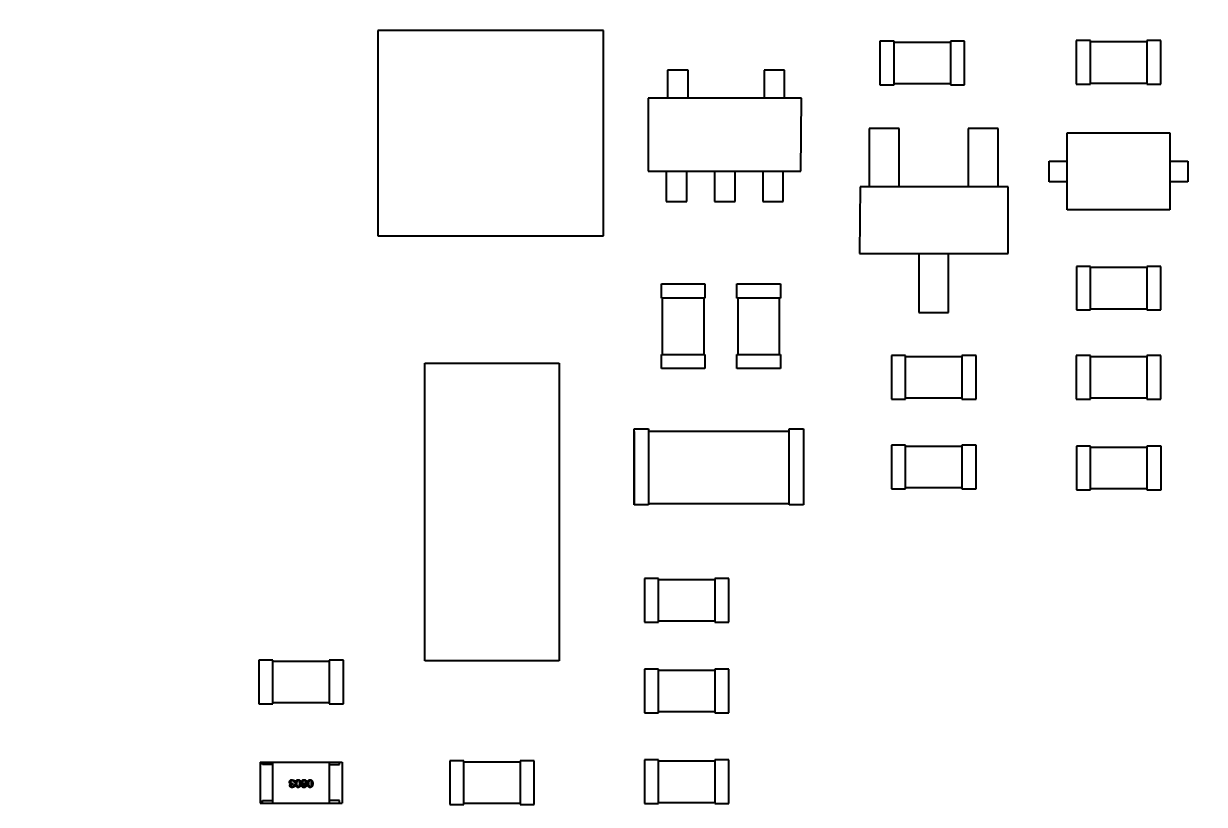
# Model space of a CAD drawing. Header units: inches. Extents: x -36 to 490, y -51 to 98.
# Drawn here: x 352.67 to 375.68, y 38.87 to 54.08 of the extents above; entities that cross this region are included whole.
import ezdxf

# ---------------------------------------------------------------- set-up
doc = ezdxf.new("R2010")
doc.units = ezdxf.units.IN
doc.header["$LTSCALE"] = 1.21
doc.header["$MEASUREMENT"] = 0
doc.header["$PDMODE"] = 3
doc.header["$PDSIZE"] = 0.3125
doc.layers.get('0').update_dxf_attribs({"linetype": 'CONTINUOUS'})
doc.layers.get('Defpoints').update_dxf_attribs({"linetype": 'CONTINUOUS'})
doc.layers.add('DIM', color=3, linetype='CONTINUOUS')
doc.styles.get("Standard").update_dxf_attribs({"font": 'txt', "width": 0.8})
doc.dimstyles.get("Standard").update_dxf_attribs({"dimtxt": 0.15625, "dimasz": 0.1875, "dimexe": 0.125, "dimexo": 0.0625, "dimgap": 0.09, "dimtad": 0, "dimtih": 1, "dimtoh": 1, "dimzin": 4, "dimdsep": 46, "dimtxsty": 'Standard', "dimblk": '_FILLED', "dimblk1": '_FILLED', "dimblk2": '_FILLED', "dimcen": 0.09, "dimazin": 1, "dimtp": 0.01, "dimtm": 0.01, "dimtfac": 1, "dimtofl": 0, "dimtmove": 0, "dimatfit": 3, "dimldrblk": '_FILLED', "dimfxl": 1, "dimtolj": 1, "dimtzin": 4, "dimarcsym": 0})

# ---------------------------------------------------------------- blocks, each defined once
blk = doc.blocks.new('_FILLED')
at = {"color": 0, "linetype": 'ByBlock'}
blk.add_solid([(0, 0), (-1, 0.1667), (-1, -0.1667)], dxfattribs=at)
blk = doc.blocks.new('*D65')
at = {"layer": 'Defpoints', "color": 0}
for p in [(445.9, 83.388), (319.7, 47.851), (445.9, 47.789)]:
    blk.add_point(p, dxfattribs=at)
at = {"layer": 'DIM', "color": 0, "lineweight": -2}
for p, q in [((319.7, 47.914), (319.7, 83.513)), ((445.9, 47.851), (445.9, 83.513)), ((322.24, 83.388), (378.21, 83.388)), ((443.36, 83.388), (387.39, 83.388))]:
    blk.add_line(p, q, dxfattribs=at)
at = {"layer": 'DIM', "color": 0, "lineweight": -2, "xscale": 2.54, "yscale": 2.54, "zscale": 2.54, "rotation": 180}
blk.add_blockref('_FILLED', (319.7, 83.388), dxfattribs=at)
at = {"layer": 'DIM', "color": 0, "lineweight": -2, "xscale": 2.54, "yscale": 2.54, "zscale": 2.54}
blk.add_blockref('_FILLED', (445.9, 83.388), dxfattribs=at)
at = {"layer": 'DIM', "color": 0, "insert": (382.8, 83.388), "char_height": 2.5, "attachment_point": 5, "line_spacing_factor": 2.5}
blk.add_mtext('\\A1;126.20', dxfattribs=at)
blk = doc.blocks.new('*D68')
at = {"layer": 'Defpoints', "color": 0}
for p in [(406.8, 77.939), (348.8, 41.989), (406.8, 41.989)]:
    blk.add_point(p, dxfattribs=at)
at = {"layer": 'DIM', "color": 0, "lineweight": -2}
for p, q in [((348.8, 42.051), (348.8, 78.064)), ((406.8, 42.051), (406.8, 78.064)), ((351.34, 77.939), (374.044, 77.939)), ((404.26, 77.939), (381.557, 77.939))]:
    blk.add_line(p, q, dxfattribs=at)
at = {"layer": 'DIM', "color": 0, "lineweight": -2, "xscale": 2.54, "yscale": 2.54, "zscale": 2.54, "rotation": 180}
blk.add_blockref('_FILLED', (348.8, 77.939), dxfattribs=at)
at = {"layer": 'DIM', "color": 0, "lineweight": -2, "xscale": 2.54, "yscale": 2.54, "zscale": 2.54}
blk.add_blockref('_FILLED', (406.8, 77.939), dxfattribs=at)
at = {"layer": 'DIM', "color": 0, "insert": (377.8, 77.939), "char_height": 2.5, "attachment_point": 5, "line_spacing_factor": 2.5}
blk.add_mtext('\\A1;58.00', dxfattribs=at)

msp = doc.modelspace()

# ---------------------------------------------------------------- linework, layer by layer
at = {"color": 7, "linetype": 'Continuous'}
for p, q in [((359.573, 53.949), (359.573, 49.947)), ((363.973, 53.949), (359.573, 53.949)), ((363.973, 49.947), (363.973, 53.949)), ((369.357, 53.741), (369.357, 52.891)), ((369.632, 53.741), (369.357, 53.741)), ((369.632, 52.891), (369.632, 53.741)), ((370.729, 53.716), (369.632, 53.716)), ((370.729, 53.741), (370.729, 52.891)), ((371.004, 53.741), (370.729, 53.741)), ((371.004, 52.891), (371.004, 53.741)), ((373.182, 53.749), (373.182, 52.899)), ((373.457, 53.749), (373.182, 53.749)), ((373.457, 52.899), (373.457, 53.749)), ((374.554, 53.724), (373.457, 53.724)), ((374.554, 53.749), (374.554, 52.899)), ((374.829, 53.749), (374.554, 53.749)), ((374.829, 52.899), (374.829, 53.749)), ((365.219, 53.176), (365.219, 52.627)), ((365.619, 53.176), (365.219, 53.176)), ((365.619, 52.627), (365.619, 53.176)), ((367.098, 53.176), (367.098, 52.627)), ((367.498, 53.176), (367.098, 53.176)), ((367.498, 52.627), (367.498, 53.176)), ((369.632, 52.916), (370.729, 52.916)), ((373.457, 52.924), (374.554, 52.924)), ((369.357, 52.891), (369.632, 52.891)), ((370.729, 52.891), (371.004, 52.891)), ((373.182, 52.899), (373.457, 52.899)), ((374.554, 52.899), (374.829, 52.899)), ((364.843, 52.627), (364.843, 51.204)), ((367.827, 52.627), (364.843, 52.627)), ((367.813, 51.204), (367.827, 52.627)), ((369.146, 52.037), (369.146, 50.902)), ((369.73, 52.037), (369.146, 52.037)), ((369.73, 50.902), (369.73, 52.037)), ((371.076, 52.037), (371.076, 50.902)), ((371.66, 52.037), (371.076, 52.037)), ((371.66, 50.902), (371.66, 52.037)), ((373.006, 50.452), (373.006, 51.952)), ((373.006, 51.952), (375.006, 51.952)), ((375.006, 51.952), (375.006, 50.452)), ((372.656, 51.002), (372.656, 51.402)), ((372.656, 51.402), (373.006, 51.402)), ((375.006, 51.402), (375.356, 51.402)), ((375.356, 51.402), (375.356, 51.002)), ((364.843, 51.204), (367.813, 51.204)), ((365.193, 51.204), (365.193, 50.619)), ((365.593, 50.619), (365.593, 51.204)), ((366.133, 51.204), (366.133, 50.619)), ((366.533, 50.619), (366.533, 51.204)), ((367.073, 51.204), (367.073, 50.619)), ((367.473, 50.619), (367.473, 51.204)), ((368.968, 50.902), (368.956, 49.602)), ((371.856, 50.902), (368.968, 50.902)), ((371.856, 49.602), (371.856, 50.902)), ((373.006, 51.002), (372.656, 51.002)), ((375.356, 51.002), (375.006, 51.002)), ((365.193, 50.619), (365.593, 50.619)), ((366.133, 50.619), (366.533, 50.619)), ((367.073, 50.619), (367.473, 50.619)), ((375.006, 50.452), (373.006, 50.452)), ((359.573, 49.947), (363.973, 49.947)), ((368.956, 49.602), (371.856, 49.602)), ((370.111, 49.602), (370.111, 48.456)), ((370.695, 48.456), (370.695, 49.602)), ((373.183, 49.353), (373.183, 48.503)), ((373.458, 49.353), (373.183, 49.353)), ((373.458, 48.503), (373.458, 49.353)), ((374.554, 49.328), (373.458, 49.328)), ((374.554, 49.353), (374.554, 48.503)), ((374.829, 49.353), (374.554, 49.353)), ((374.829, 48.503), (374.829, 49.353)), ((365.098, 48.736), (365.098, 49.011)), ((365.098, 49.011), (365.948, 49.011)), ((365.948, 49.011), (365.948, 48.736)), ((366.567, 48.736), (366.567, 49.011)), ((366.567, 49.011), (367.417, 49.011)), ((367.417, 49.011), (367.417, 48.736)), ((365.948, 48.736), (365.098, 48.736)), ((365.123, 47.639), (365.123, 48.736)), ((365.923, 48.736), (365.923, 47.639)), ((367.417, 48.736), (366.567, 48.736)), ((366.592, 47.639), (366.592, 48.736)), ((367.392, 48.736), (367.392, 47.639)), ((370.111, 48.456), (370.695, 48.456)), ((373.183, 48.503), (373.458, 48.503)), ((373.458, 48.528), (374.554, 48.528)), ((374.554, 48.503), (374.829, 48.503)), ((365.098, 47.364), (365.098, 47.639)), ((365.098, 47.639), (365.948, 47.639)), ((365.948, 47.639), (365.948, 47.364)), ((366.567, 47.364), (366.567, 47.639)), ((366.567, 47.639), (367.417, 47.639)), ((367.417, 47.639), (367.417, 47.364)), ((360.489, 41.67), (360.489, 47.47)), ((360.489, 47.47), (363.109, 47.47)), ((363.109, 47.47), (363.109, 41.67)), ((369.582, 47.616), (369.582, 46.766)), ((369.857, 47.616), (369.582, 47.616)), ((369.857, 46.766), (369.857, 47.616)), ((370.953, 47.591), (369.857, 47.591)), ((370.953, 47.616), (370.953, 46.766)), ((371.228, 47.616), (370.953, 47.616)), ((371.228, 46.766), (371.228, 47.616)), ((373.182, 47.616), (373.182, 46.766)), ((373.457, 47.616), (373.182, 47.616)), ((373.457, 46.766), (373.457, 47.616)), ((374.554, 47.591), (373.457, 47.591)), ((374.554, 47.616), (374.554, 46.766)), ((374.829, 47.616), (374.554, 47.616)), ((374.829, 46.766), (374.829, 47.616)), ((365.948, 47.364), (365.098, 47.364)), ((367.417, 47.364), (366.567, 47.364)), ((369.582, 46.766), (369.857, 46.766)), ((369.857, 46.791), (370.953, 46.791)), ((370.953, 46.766), (371.228, 46.766)), ((373.182, 46.766), (373.457, 46.766)), ((373.457, 46.791), (374.554, 46.791)), ((374.554, 46.766), (374.829, 46.766)), ((364.568, 46.135), (364.568, 44.735)), ((364.571, 46.135), (364.568, 46.135)), ((364.571, 44.705), (364.571, 46.185)), ((364.571, 46.185), (364.846, 46.185)), ((364.846, 46.185), (364.846, 44.705)), ((367.591, 46.135), (364.846, 46.135)), ((367.591, 44.705), (367.591, 46.185)), ((367.591, 46.185), (367.866, 46.185)), ((367.866, 46.185), (367.866, 44.705)), ((369.582, 45.87), (369.582, 45.02)), ((369.857, 45.87), (369.582, 45.87)), ((369.857, 45.02), (369.857, 45.87)), ((370.954, 45.845), (369.857, 45.845)), ((370.954, 45.87), (370.954, 45.02)), ((371.229, 45.87), (370.954, 45.87)), ((371.229, 45.02), (371.229, 45.87)), ((373.186, 45.849), (373.186, 44.999)), ((373.461, 45.849), (373.186, 45.849)), ((373.461, 44.999), (373.461, 45.849)), ((374.557, 45.824), (373.461, 45.824)), ((374.557, 45.849), (374.557, 44.999)), ((374.832, 45.849), (374.557, 45.849)), ((374.832, 44.999), (374.832, 45.849)), ((369.582, 45.02), (369.857, 45.02)), ((369.857, 45.045), (370.954, 45.045)), ((370.954, 45.02), (371.229, 45.02)), ((373.186, 44.999), (373.461, 44.999)), ((373.461, 45.024), (374.557, 45.024)), ((374.557, 44.999), (374.832, 44.999)), ((364.568, 44.735), (364.571, 44.735)), ((364.846, 44.705), (364.571, 44.705)), ((364.846, 44.735), (367.591, 44.735)), ((367.866, 44.705), (367.591, 44.705)), ((364.768, 43.273), (364.768, 42.423)), ((365.043, 43.273), (364.768, 43.273)), ((365.043, 42.423), (365.043, 43.273)), ((366.139, 43.248), (365.043, 43.248)), ((366.139, 43.273), (366.139, 42.423)), ((366.414, 43.273), (366.139, 43.273)), ((366.414, 42.423), (366.414, 43.273)), ((364.768, 42.423), (365.043, 42.423)), ((365.043, 42.448), (366.139, 42.448)), ((366.139, 42.423), (366.414, 42.423)), ((357.257, 41.684), (357.257, 40.834)), ((357.532, 41.684), (357.257, 41.684)), ((357.532, 40.834), (357.532, 41.684)), ((358.628, 41.659), (357.532, 41.659)), ((358.628, 41.684), (358.628, 40.834)), ((358.903, 41.684), (358.628, 41.684)), ((358.903, 40.834), (358.903, 41.684)), ((363.109, 41.67), (360.489, 41.67)), ((364.768, 41.505), (364.768, 40.655)), ((365.043, 41.505), (364.768, 41.505)), ((365.043, 40.655), (365.043, 41.505)), ((366.139, 41.48), (365.043, 41.48)), ((366.139, 41.505), (366.139, 40.655)), ((366.414, 41.505), (366.139, 41.505)), ((366.414, 40.655), (366.414, 41.505)), ((357.257, 40.834), (357.532, 40.834)), ((357.532, 40.859), (358.628, 40.859)), ((358.628, 40.834), (358.903, 40.834)), ((364.768, 40.655), (365.043, 40.655)), ((365.043, 40.68), (366.139, 40.68)), ((366.139, 40.655), (366.414, 40.655)), ((357.28, 39.698), (357.28, 38.898)), ((357.28, 39.698), (358.88, 39.698)), ((357.33, 39.648), (357.33, 39.698)), ((357.53, 39.648), (357.33, 39.648)), ((357.53, 38.898), (357.53, 39.698)), ((358.63, 38.898), (358.63, 39.698)), ((358.63, 39.648), (358.83, 39.648)), ((358.83, 39.648), (358.83, 39.698)), ((358.88, 39.698), (358.88, 38.898)), ((360.975, 39.723), (360.975, 38.873)), ((361.25, 39.723), (360.975, 39.723)), ((361.25, 38.873), (361.25, 39.723)), ((362.347, 39.698), (361.25, 39.698)), ((362.347, 39.723), (362.347, 38.873)), ((362.622, 39.723), (362.347, 39.723)), ((362.622, 38.873), (362.622, 39.723)), ((364.768, 39.738), (364.768, 38.888)), ((365.043, 39.738), (364.768, 39.738)), ((365.043, 38.888), (365.043, 39.738)), ((366.139, 39.713), (365.043, 39.713)), ((366.139, 39.738), (366.139, 38.888)), ((366.414, 39.738), (366.139, 39.738)), ((366.414, 38.888), (366.414, 39.738)), ((357.907, 39.353), (357.934, 39.348)), ((357.878, 39.273), (357.878, 39.273)), ((357.917, 39.267), (357.907, 39.267)), ((357.908, 39.282), (357.917, 39.282)), ((357.917, 39.282), (357.917, 39.267)), ((357.935, 39.251), (357.953, 39.251)), ((357.956, 39.305), (357.937, 39.305)), ((358.091, 39.242), (358.109, 39.242)), ((358.17, 39.274), (358.169, 39.275)), ((357.28, 38.898), (358.88, 38.898)), ((357.33, 38.898), (357.33, 38.948)), ((357.33, 38.948), (357.53, 38.948)), ((358.83, 38.948), (358.63, 38.948)), ((358.83, 38.898), (358.83, 38.948)), ((361.25, 38.898), (362.347, 38.898)), ((364.768, 38.888), (365.043, 38.888)), ((365.043, 38.913), (366.139, 38.913)), ((366.139, 38.888), (366.414, 38.888)), ((360.975, 38.873), (361.25, 38.873)), ((362.347, 38.873), (362.622, 38.873))]:
    msp.add_line(p, q, dxfattribs=at)
for points, knots in [([(357.854, 39.307), (357.854, 39.309), (357.854, 39.312), (357.855, 39.317), (357.856, 39.322), (357.858, 39.326), (357.86, 39.33), (357.862, 39.334), (357.865, 39.338), (357.868, 39.341), (357.872, 39.343), (357.876, 39.346), (357.88, 39.348), (357.885, 39.349), (357.89, 39.351), (357.895, 39.352), (357.901, 39.353), (357.905, 39.353), (357.907, 39.353)], [0, 0, 0, 0, 0.068236, 0.132937, 0.194125, 0.253174, 0.310181, 0.365986, 0.421096, 0.476216, 0.532352, 0.590232, 0.649824, 0.71274, 0.778406, 0.848058, 0.921922, 1, 1, 1, 1]), ([(357.906, 39.338), (357.905, 39.338), (357.902, 39.338), (357.899, 39.337), (357.896, 39.337), (357.893, 39.336), (357.89, 39.335), (357.887, 39.333), (357.885, 39.332), (357.883, 39.33), (357.881, 39.328), (357.879, 39.326), (357.878, 39.324), (357.877, 39.321), (357.876, 39.319), (357.875, 39.316), (357.874, 39.313), (357.874, 39.311), (357.874, 39.309)], [0, 0, 0, 0, 0.076694, 0.149502, 0.218019, 0.283183, 0.345589, 0.405199, 0.462852, 0.519478, 0.575313, 0.630559, 0.687006, 0.744638, 0.804006, 0.866059, 0.931486, 1, 1, 1, 1]), ([(357.937, 39.305), (357.937, 39.307), (357.937, 39.309), (357.937, 39.313), (357.936, 39.316), (357.935, 39.32), (357.934, 39.323), (357.933, 39.325), (357.931, 39.328), (357.929, 39.33), (357.927, 39.332), (357.925, 39.334), (357.922, 39.335), (357.919, 39.336), (357.916, 39.337), (357.913, 39.338), (357.91, 39.338), (357.907, 39.338), (357.906, 39.338)], [0, 0, 0, 0, 0.07723, 0.149593, 0.217944, 0.282232, 0.34411, 0.402297, 0.458791, 0.513966, 0.568538, 0.623291, 0.679957, 0.737243, 0.798142, 0.86118, 0.928728, 1, 1, 1, 1]), ([(357.934, 39.348), (357.935, 39.348), (357.937, 39.347), (357.939, 39.345), (357.941, 39.344), (357.943, 39.342), (357.945, 39.34), (357.947, 39.337), (357.949, 39.335), (357.95, 39.332), (357.951, 39.33), (357.953, 39.327), (357.954, 39.324), (357.954, 39.32), (357.955, 39.317), (357.956, 39.313), (357.956, 39.309), (357.956, 39.307), (357.956, 39.305)], [0, 0, 0, 0, 0.056906, 0.113264, 0.168825, 0.223843, 0.279195, 0.335267, 0.392098, 0.450414, 0.51054, 0.572219, 0.636652, 0.703156, 0.773102, 0.845505, 0.921063, 1, 1, 1, 1]), ([(357.971, 39.279), (357.971, 39.282), (357.971, 39.288), (357.972, 39.296), (357.973, 39.304), (357.975, 39.311), (357.977, 39.318), (357.979, 39.324), (357.981, 39.329), (357.984, 39.334), (357.988, 39.338), (357.992, 39.342), (357.996, 39.345), (358, 39.348), (358.005, 39.35), (358.01, 39.352), (358.016, 39.353), (358.02, 39.353), (358.022, 39.353)], [0, 0, 0, 0, 0.08769, 0.170218, 0.24749, 0.319818, 0.387758, 0.451391, 0.511445, 0.568185, 0.622681, 0.67526, 0.726746, 0.778428, 0.830764, 0.884397, 0.940866, 1, 1, 1, 1]), ([(358.022, 39.338), (358.021, 39.338), (358.018, 39.338), (358.015, 39.337), (358.011, 39.336), (358.008, 39.334), (358.005, 39.332), (358.003, 39.329), (358, 39.326), (357.998, 39.323), (357.997, 39.319), (357.995, 39.315), (357.994, 39.31), (357.993, 39.305), (357.992, 39.299), (357.991, 39.293), (357.991, 39.286), (357.991, 39.281), (357.991, 39.279)], [0, 0, 0, 0, 0.050879, 0.099377, 0.146973, 0.193618, 0.240619, 0.289461, 0.34047, 0.395283, 0.453059, 0.515633, 0.582666, 0.655287, 0.732971, 0.815933, 0.905166, 1, 1, 1, 1]), ([(358.022, 39.353), (358.024, 39.353), (358.028, 39.353), (358.033, 39.352), (358.039, 39.35), (358.043, 39.348), (358.048, 39.345), (358.052, 39.342), (358.056, 39.338), (358.059, 39.334), (358.062, 39.329), (358.065, 39.324), (358.067, 39.318), (358.069, 39.311), (358.071, 39.304), (358.072, 39.296), (358.072, 39.288), (358.073, 39.282), (358.073, 39.279)], [0, 0, 0, 0, 0.059135, 0.115606, 0.169241, 0.221578, 0.273261, 0.324749, 0.377329, 0.431642, 0.488541, 0.548597, 0.612232, 0.680174, 0.752504, 0.829777, 0.912307, 1, 1, 1, 1]), ([(358.052, 39.279), (358.052, 39.281), (358.052, 39.286), (358.052, 39.293), (358.051, 39.299), (358.05, 39.305), (358.049, 39.31), (358.048, 39.315), (358.046, 39.319), (358.045, 39.323), (358.043, 39.327), (358.04, 39.33), (358.038, 39.332), (358.035, 39.334), (358.032, 39.336), (358.029, 39.337), (358.025, 39.338), (358.023, 39.338), (358.022, 39.338)], [0, 0, 0, 0, 0.096457, 0.187288, 0.27178, 0.350132, 0.423455, 0.491343, 0.554037, 0.612253, 0.666313, 0.717038, 0.764921, 0.811214, 0.856775, 0.902988, 0.950234, 1, 1, 1, 1]), ([(358.088, 39.304), (358.088, 39.305), (358.088, 39.309), (358.088, 39.314), (358.09, 39.319), (358.091, 39.324), (358.093, 39.328), (358.096, 39.333), (358.099, 39.337), (358.101, 39.339), (358.102, 39.341)], [0, 0, 0, 0, 0.12904, 0.253809, 0.377066, 0.499122, 0.621469, 0.744665, 0.870607, 1, 1, 1, 1]), ([(358.102, 39.341), (358.103, 39.342), (358.105, 39.344), (358.109, 39.346), (358.113, 39.349), (358.117, 39.35), (358.122, 39.352), (358.127, 39.353), (358.133, 39.353), (358.137, 39.353), (358.139, 39.353)], [0, 0, 0, 0, 0.105033, 0.21147, 0.321511, 0.438526, 0.563605, 0.698055, 0.843218, 1, 1, 1, 1]), ([(358.136, 39.338), (358.135, 39.338), (358.133, 39.338), (358.13, 39.337), (358.127, 39.337), (358.124, 39.335), (358.122, 39.334), (358.119, 39.333), (358.117, 39.331), (358.115, 39.329), (358.113, 39.327), (358.112, 39.324), (358.111, 39.322), (358.11, 39.319), (358.109, 39.315), (358.108, 39.312), (358.108, 39.308), (358.107, 39.306), (358.107, 39.305)], [0, 0, 0, 0, 0.066682, 0.130303, 0.190802, 0.248749, 0.30534, 0.361219, 0.415721, 0.471765, 0.528279, 0.586428, 0.64659, 0.710143, 0.776461, 0.846692, 0.921137, 1, 1, 1, 1]), ([(358.167, 39.305), (358.167, 39.307), (358.167, 39.309), (358.166, 39.313), (358.166, 39.316), (358.165, 39.319), (358.163, 39.322), (358.162, 39.325), (358.16, 39.327), (358.159, 39.33), (358.156, 39.332), (358.154, 39.333), (358.152, 39.335), (358.149, 39.336), (358.146, 39.337), (358.143, 39.337), (358.139, 39.338), (358.137, 39.338), (358.136, 39.338)], [0, 0, 0, 0, 0.076467, 0.148148, 0.216496, 0.280559, 0.342274, 0.401168, 0.458322, 0.514073, 0.569257, 0.62465, 0.68124, 0.739113, 0.799947, 0.862804, 0.929597, 1, 1, 1, 1]), ([(358.139, 39.353), (358.141, 39.353), (358.145, 39.353), (358.151, 39.351), (358.157, 39.35), (358.162, 39.348), (358.166, 39.345), (358.171, 39.342), (358.174, 39.338), (358.177, 39.335), (358.178, 39.333)], [0, 0, 0, 0, 0.137449, 0.267856, 0.393219, 0.514735, 0.63397, 0.753734, 0.874967, 1, 1, 1, 1]), ([(358.204, 39.279), (358.204, 39.282), (358.204, 39.288), (358.205, 39.296), (358.206, 39.304), (358.208, 39.311), (358.21, 39.318), (358.212, 39.324), (358.215, 39.329), (358.218, 39.334), (358.221, 39.338), (358.225, 39.342), (358.229, 39.345), (358.233, 39.348), (358.238, 39.35), (358.243, 39.352), (358.249, 39.353), (358.253, 39.353), (358.255, 39.353)], [0, 0, 0, 0, 0.08769, 0.170218, 0.24749, 0.319818, 0.387758, 0.451391, 0.511445, 0.568185, 0.622681, 0.67526, 0.726746, 0.778428, 0.830764, 0.884397, 0.940866, 1, 1, 1, 1]), ([(358.255, 39.338), (358.254, 39.338), (358.251, 39.338), (358.248, 39.337), (358.244, 39.336), (358.241, 39.334), (358.238, 39.332), (358.236, 39.329), (358.234, 39.326), (358.232, 39.323), (358.23, 39.319), (358.228, 39.315), (358.227, 39.31), (358.226, 39.305), (358.225, 39.299), (358.224, 39.293), (358.224, 39.286), (358.224, 39.281), (358.224, 39.279)], [0, 0, 0, 0, 0.050879, 0.099377, 0.146973, 0.193618, 0.240619, 0.289461, 0.34047, 0.395283, 0.453059, 0.515633, 0.582666, 0.655287, 0.732971, 0.815933, 0.905166, 1, 1, 1, 1]), ([(358.255, 39.353), (358.257, 39.353), (358.261, 39.353), (358.266, 39.352), (358.272, 39.35), (358.277, 39.348), (358.281, 39.345), (358.285, 39.342), (358.289, 39.338), (358.292, 39.334), (358.295, 39.329), (358.298, 39.324), (358.3, 39.318), (358.302, 39.311), (358.304, 39.304), (358.305, 39.296), (358.306, 39.288), (358.306, 39.282), (358.306, 39.279)], [0, 0, 0, 0, 0.059135, 0.115606, 0.169241, 0.221578, 0.273261, 0.324749, 0.377329, 0.431642, 0.488541, 0.548597, 0.612232, 0.680174, 0.752504, 0.829777, 0.912307, 1, 1, 1, 1]), ([(358.285, 39.279), (358.285, 39.281), (358.285, 39.286), (358.285, 39.293), (358.284, 39.299), (358.284, 39.305), (358.282, 39.31), (358.281, 39.315), (358.28, 39.319), (358.278, 39.323), (358.276, 39.327), (358.274, 39.33), (358.271, 39.332), (358.268, 39.334), (358.265, 39.336), (358.262, 39.337), (358.259, 39.338), (358.256, 39.338), (358.255, 39.338)], [0, 0, 0, 0, 0.096457, 0.187288, 0.27178, 0.350132, 0.423455, 0.491343, 0.554037, 0.612253, 0.666313, 0.717038, 0.764921, 0.811214, 0.856775, 0.902988, 0.950234, 1, 1, 1, 1]), ([(357.878, 39.273), (357.877, 39.274), (357.875, 39.274), (357.872, 39.275), (357.87, 39.277), (357.867, 39.278), (357.865, 39.28), (357.863, 39.282), (357.861, 39.283), (357.86, 39.285), (357.858, 39.288), (357.857, 39.29), (357.856, 39.292), (357.855, 39.295), (357.854, 39.298), (357.854, 39.301), (357.854, 39.304), (357.854, 39.306), (357.854, 39.307)], [0, 0, 0, 0, 0.069445, 0.136039, 0.200011, 0.261745, 0.322328, 0.381403, 0.438864, 0.496655, 0.554398, 0.612391, 0.672266, 0.733005, 0.79604, 0.861293, 0.928785, 1, 1, 1, 1]), ([(357.86, 39.241), (357.86, 39.243), (357.86, 39.247), (357.861, 39.252), (357.863, 39.257), (357.865, 39.261), (357.867, 39.264), (357.87, 39.268), (357.874, 39.27), (357.877, 39.272), (357.878, 39.273)], [0, 0, 0, 0, 0.143686, 0.277942, 0.40333, 0.521785, 0.638573, 0.755208, 0.874773, 1, 1, 1, 1]), ([(357.905, 39.203), (357.904, 39.203), (357.9, 39.203), (357.895, 39.204), (357.891, 39.205), (357.887, 39.206), (357.883, 39.207), (357.879, 39.209), (357.876, 39.211), (357.873, 39.213), (357.87, 39.216), (357.868, 39.219), (357.866, 39.222), (357.864, 39.225), (357.862, 39.229), (357.861, 39.233), (357.861, 39.237), (357.86, 39.24), (357.86, 39.241)], [0, 0, 0, 0, 0.077845, 0.151584, 0.221397, 0.287366, 0.350104, 0.410398, 0.467998, 0.524388, 0.579979, 0.635152, 0.690917, 0.747936, 0.806661, 0.867861, 0.932479, 1, 1, 1, 1]), ([(357.874, 39.309), (357.874, 39.308), (357.874, 39.306), (357.875, 39.303), (357.875, 39.3), (357.876, 39.298), (357.877, 39.295), (357.879, 39.293), (357.881, 39.291), (357.883, 39.289), (357.885, 39.288), (357.887, 39.286), (357.89, 39.285), (357.893, 39.284), (357.896, 39.283), (357.9, 39.283), (357.904, 39.282), (357.906, 39.282), (357.908, 39.282)], [0, 0, 0, 0, 0.066518, 0.129194, 0.188613, 0.245254, 0.300032, 0.353805, 0.407079, 0.461108, 0.516272, 0.574141, 0.634837, 0.699275, 0.767504, 0.840272, 0.917505, 1, 1, 1, 1]), ([(357.907, 39.267), (357.906, 39.267), (357.904, 39.267), (357.901, 39.266), (357.898, 39.266), (357.895, 39.265), (357.893, 39.264), (357.89, 39.263), (357.888, 39.262), (357.886, 39.261), (357.885, 39.259), (357.883, 39.257), (357.882, 39.255), (357.881, 39.253), (357.88, 39.251), (357.88, 39.248), (357.879, 39.246), (357.879, 39.244), (357.879, 39.243)], [0, 0, 0, 0, 0.079415, 0.154091, 0.22508, 0.29186, 0.355026, 0.415127, 0.472418, 0.528511, 0.583551, 0.638361, 0.693547, 0.750023, 0.807857, 0.868401, 0.932259, 1, 1, 1, 1]), ([(357.879, 39.243), (357.879, 39.242), (357.879, 39.24), (357.88, 39.238), (357.88, 39.236), (357.881, 39.233), (357.882, 39.231), (357.884, 39.229), (357.885, 39.228), (357.887, 39.226), (357.888, 39.225), (357.89, 39.224), (357.893, 39.223), (357.895, 39.222), (357.897, 39.221), (357.9, 39.221), (357.903, 39.22), (357.905, 39.22), (357.906, 39.22)], [0, 0, 0, 0, 0.067655, 0.132224, 0.194132, 0.253145, 0.309858, 0.366002, 0.421361, 0.47702, 0.532632, 0.590536, 0.65067, 0.713258, 0.779588, 0.848803, 0.921949, 1, 1, 1, 1]), ([(357.953, 39.251), (357.953, 39.249), (357.953, 39.246), (357.952, 39.24), (357.951, 39.235), (357.95, 39.23), (357.948, 39.226), (357.946, 39.222), (357.943, 39.219), (357.941, 39.215), (357.937, 39.212), (357.934, 39.21), (357.93, 39.208), (357.926, 39.206), (357.921, 39.205), (357.916, 39.204), (357.911, 39.203), (357.907, 39.203), (357.905, 39.203)], [0, 0, 0, 0, 0.074804, 0.144899, 0.211458, 0.274554, 0.334363, 0.392059, 0.448123, 0.503024, 0.558154, 0.613471, 0.670844, 0.729926, 0.792003, 0.857405, 0.926768, 1, 1, 1, 1]), ([(357.906, 39.22), (357.907, 39.22), (357.909, 39.22), (357.913, 39.221), (357.916, 39.221), (357.918, 39.222), (357.921, 39.223), (357.923, 39.224), (357.925, 39.226), (357.927, 39.228), (357.929, 39.23), (357.93, 39.232), (357.932, 39.235), (357.933, 39.238), (357.934, 39.241), (357.934, 39.244), (357.935, 39.248), (357.935, 39.25), (357.935, 39.251)], [0, 0, 0, 0, 0.069877, 0.136363, 0.198671, 0.257968, 0.315462, 0.370709, 0.425568, 0.479847, 0.535753, 0.592303, 0.651386, 0.713311, 0.778642, 0.84836, 0.921866, 1, 1, 1, 1]), ([(358.022, 39.203), (358.02, 39.203), (358.016, 39.203), (358.011, 39.204), (358.005, 39.206), (358, 39.208), (357.996, 39.211), (357.992, 39.214), (357.988, 39.218), (357.985, 39.223), (357.982, 39.228), (357.979, 39.234), (357.977, 39.24), (357.975, 39.247), (357.973, 39.254), (357.972, 39.262), (357.971, 39.27), (357.971, 39.276), (357.971, 39.279)], [0, 0, 0, 0, 0.057415, 0.112361, 0.16496, 0.216437, 0.267441, 0.318839, 0.371478, 0.426325, 0.483626, 0.544235, 0.608673, 0.677374, 0.750405, 0.828394, 0.911525, 1, 1, 1, 1]), ([(357.991, 39.279), (357.991, 39.277), (357.991, 39.272), (357.991, 39.265), (357.992, 39.259), (357.993, 39.253), (357.994, 39.248), (357.995, 39.243), (357.997, 39.239), (357.998, 39.235), (358, 39.231), (358.003, 39.228), (358.005, 39.226), (358.008, 39.224), (358.011, 39.222), (358.015, 39.221), (358.018, 39.22), (358.021, 39.22), (358.022, 39.22)], [0, 0, 0, 0, 0.095719, 0.185854, 0.269738, 0.347952, 0.420315, 0.487894, 0.550245, 0.608186, 0.662454, 0.713283, 0.761375, 0.808209, 0.854301, 0.901312, 0.949396, 1, 1, 1, 1]), ([(358.022, 39.22), (358.023, 39.22), (358.025, 39.22), (358.029, 39.221), (358.032, 39.222), (358.035, 39.224), (358.038, 39.226), (358.04, 39.228), (358.043, 39.231), (358.045, 39.235), (358.046, 39.239), (358.048, 39.243), (358.049, 39.248), (358.05, 39.253), (358.051, 39.259), (358.052, 39.265), (358.052, 39.272), (358.052, 39.277), (358.052, 39.279)], [0, 0, 0, 0, 0.049764, 0.097007, 0.143217, 0.188577, 0.235116, 0.282997, 0.333719, 0.387776, 0.445989, 0.508679, 0.576563, 0.649481, 0.728235, 0.812722, 0.903548, 1, 1, 1, 1]), ([(358.073, 39.279), (358.073, 39.276), (358.072, 39.27), (358.072, 39.262), (358.071, 39.254), (358.069, 39.246), (358.067, 39.239), (358.065, 39.233), (358.062, 39.227), (358.059, 39.222), (358.056, 39.218), (358.052, 39.214), (358.048, 39.211), (358.044, 39.208), (358.039, 39.206), (358.033, 39.204), (358.028, 39.203), (358.024, 39.203), (358.022, 39.203)], [0, 0, 0, 0, 0.088823, 0.172287, 0.250296, 0.323438, 0.392244, 0.456221, 0.516635, 0.573871, 0.628, 0.680335, 0.731489, 0.782557, 0.834044, 0.886738, 0.942089, 1, 1, 1, 1]), ([(358.134, 39.257), (358.132, 39.257), (358.129, 39.257), (358.124, 39.258), (358.119, 39.26), (358.115, 39.261), (358.11, 39.263), (358.107, 39.265), (358.103, 39.267), (358.1, 39.27), (358.097, 39.273), (358.095, 39.277), (358.093, 39.28), (358.091, 39.285), (358.09, 39.289), (358.089, 39.294), (358.088, 39.299), (358.088, 39.302), (358.088, 39.304)], [0, 0, 0, 0, 0.074228, 0.144548, 0.211288, 0.274576, 0.335162, 0.393915, 0.450599, 0.506657, 0.562409, 0.618617, 0.676096, 0.735061, 0.79654, 0.860906, 0.928473, 1, 1, 1, 1]), ([(358.134, 39.203), (358.133, 39.203), (358.13, 39.203), (358.125, 39.204), (358.121, 39.205), (358.117, 39.206), (358.113, 39.208), (358.11, 39.209), (358.107, 39.212), (358.104, 39.214), (358.101, 39.216), (358.099, 39.219), (358.097, 39.223), (358.095, 39.226), (358.094, 39.23), (358.092, 39.234), (358.091, 39.238), (358.091, 39.241), (358.091, 39.242)], [0, 0, 0, 0, 0.073784, 0.144317, 0.211047, 0.274818, 0.336501, 0.395724, 0.453465, 0.510016, 0.566585, 0.622844, 0.680328, 0.739335, 0.800408, 0.863904, 0.93053, 1, 1, 1, 1]), ([(358.107, 39.305), (358.107, 39.303), (358.108, 39.301), (358.108, 39.297), (358.109, 39.294), (358.11, 39.291), (358.111, 39.288), (358.112, 39.286), (358.114, 39.284), (358.115, 39.282), (358.117, 39.28), (358.12, 39.278), (358.122, 39.277), (358.124, 39.276), (358.127, 39.275), (358.13, 39.274), (358.133, 39.274), (358.136, 39.273), (358.137, 39.273)], [0, 0, 0, 0, 0.076288, 0.14871, 0.216387, 0.281386, 0.342528, 0.402111, 0.4591, 0.514852, 0.569974, 0.625644, 0.682226, 0.740156, 0.800362, 0.863471, 0.930116, 1, 1, 1, 1]), ([(358.109, 39.242), (358.109, 39.24), (358.11, 39.237), (358.112, 39.233), (358.114, 39.229), (358.117, 39.226), (358.121, 39.223), (358.125, 39.221), (358.129, 39.22), (358.133, 39.22), (358.134, 39.22)], [0, 0, 0, 0, 0.1439, 0.274233, 0.394478, 0.509388, 0.621911, 0.738504, 0.863414, 1, 1, 1, 1]), ([(358.188, 39.282), (358.188, 39.279), (358.188, 39.273), (358.187, 39.264), (358.186, 39.256), (358.185, 39.248), (358.183, 39.241), (358.18, 39.235), (358.177, 39.229), (358.174, 39.224), (358.171, 39.219), (358.167, 39.215), (358.162, 39.211), (358.157, 39.208), (358.152, 39.206), (358.147, 39.204), (358.141, 39.203), (358.136, 39.203), (358.134, 39.203)], [0, 0, 0, 0, 0.087517, 0.169686, 0.246944, 0.319347, 0.387088, 0.450961, 0.511075, 0.567974, 0.622351, 0.675039, 0.726853, 0.778688, 0.83093, 0.884738, 0.941043, 1, 1, 1, 1]), ([(358.169, 39.275), (358.168, 39.274), (358.166, 39.271), (358.163, 39.267), (358.159, 39.264), (358.155, 39.261), (358.151, 39.259), (358.146, 39.258), (358.14, 39.257), (358.136, 39.257), (358.134, 39.257)], [0, 0, 0, 0, 0.122276, 0.239997, 0.35611, 0.473903, 0.59404, 0.720428, 0.855383, 1, 1, 1, 1]), ([(358.134, 39.22), (358.136, 39.22), (358.138, 39.22), (358.142, 39.221), (358.145, 39.222), (358.149, 39.224), (358.152, 39.226), (358.154, 39.228), (358.157, 39.231), (358.159, 39.234), (358.161, 39.238), (358.163, 39.242), (358.165, 39.246), (358.166, 39.251), (358.167, 39.256), (358.168, 39.262), (358.169, 39.268), (358.169, 39.272), (358.17, 39.274)], [0, 0, 0, 0, 0.054741, 0.107075, 0.158339, 0.208382, 0.258772, 0.310045, 0.362765, 0.417822, 0.475982, 0.537466, 0.602901, 0.673037, 0.747247, 0.826291, 0.910782, 1, 1, 1, 1]), ([(358.137, 39.273), (358.138, 39.273), (358.14, 39.274), (358.143, 39.274), (358.147, 39.275), (358.149, 39.276), (358.152, 39.277), (358.154, 39.278), (358.157, 39.28), (358.159, 39.282), (358.161, 39.284), (358.162, 39.286), (358.163, 39.289), (358.165, 39.292), (358.166, 39.295), (358.166, 39.298), (358.167, 39.302), (358.167, 39.304), (358.167, 39.305)], [0, 0, 0, 0, 0.070453, 0.136523, 0.199866, 0.260392, 0.318446, 0.374657, 0.430182, 0.485556, 0.541071, 0.598396, 0.657208, 0.718642, 0.783247, 0.851631, 0.923928, 1, 1, 1, 1]), ([(358.178, 39.333), (358.179, 39.332), (358.18, 39.328), (358.183, 39.323), (358.184, 39.318), (358.186, 39.311), (358.187, 39.305), (358.188, 39.298), (358.188, 39.29), (358.188, 39.285), (358.188, 39.282)], [0, 0, 0, 0, 0.101889, 0.209155, 0.322694, 0.442863, 0.569758, 0.70479, 0.848502, 1, 1, 1, 1]), ([(358.255, 39.203), (358.253, 39.203), (358.249, 39.203), (358.244, 39.204), (358.238, 39.206), (358.234, 39.208), (358.229, 39.211), (358.225, 39.214), (358.221, 39.218), (358.218, 39.223), (358.215, 39.228), (358.212, 39.234), (358.21, 39.24), (358.208, 39.247), (358.207, 39.254), (358.205, 39.262), (358.205, 39.27), (358.204, 39.276), (358.204, 39.279)], [0, 0, 0, 0, 0.057415, 0.112361, 0.16496, 0.216437, 0.267441, 0.318839, 0.371478, 0.426325, 0.483626, 0.544235, 0.608673, 0.677374, 0.750405, 0.828394, 0.911525, 1, 1, 1, 1]), ([(358.224, 39.279), (358.224, 39.277), (358.224, 39.272), (358.224, 39.265), (358.225, 39.259), (358.226, 39.253), (358.227, 39.248), (358.228, 39.243), (358.23, 39.239), (358.232, 39.235), (358.234, 39.231), (358.236, 39.228), (358.238, 39.226), (358.241, 39.224), (358.244, 39.222), (358.248, 39.221), (358.251, 39.22), (358.254, 39.22), (358.255, 39.22)], [0, 0, 0, 0, 0.095719, 0.185854, 0.269738, 0.347952, 0.420315, 0.487894, 0.550245, 0.608186, 0.662454, 0.713283, 0.761375, 0.808209, 0.854301, 0.901312, 0.949396, 1, 1, 1, 1]), ([(358.255, 39.22), (358.256, 39.22), (358.259, 39.22), (358.262, 39.221), (358.265, 39.222), (358.268, 39.224), (358.271, 39.226), (358.274, 39.228), (358.276, 39.231), (358.278, 39.235), (358.28, 39.239), (358.281, 39.243), (358.282, 39.248), (358.284, 39.253), (358.284, 39.259), (358.285, 39.265), (358.285, 39.272), (358.285, 39.277), (358.285, 39.279)], [0, 0, 0, 0, 0.049764, 0.097007, 0.143217, 0.188577, 0.235116, 0.282997, 0.333719, 0.387776, 0.445989, 0.508679, 0.576563, 0.649481, 0.728235, 0.812722, 0.903548, 1, 1, 1, 1]), ([(358.306, 39.279), (358.306, 39.276), (358.306, 39.27), (358.305, 39.262), (358.304, 39.254), (358.302, 39.246), (358.3, 39.239), (358.298, 39.233), (358.295, 39.227), (358.292, 39.222), (358.289, 39.218), (358.285, 39.214), (358.281, 39.211), (358.277, 39.208), (358.272, 39.206), (358.266, 39.204), (358.261, 39.203), (358.257, 39.203), (358.255, 39.203)], [0, 0, 0, 0, 0.088823, 0.172287, 0.250296, 0.323438, 0.392244, 0.456221, 0.516635, 0.573871, 0.628, 0.680335, 0.731489, 0.782557, 0.834044, 0.886738, 0.942089, 1, 1, 1, 1])]:
    msp.add_open_spline(points, degree=3, knots=knots, dxfattribs=at)

# ---------------------------------------------------------------- dimensions: what is measured, and where the dimension line sits
at = {"layer": 'DIM'}
for base, p1, p2, picture, middle in [((445.9, 83.388), (319.7, 47.851), (445.9, 47.789), '*D65', (382.8, 83.388)), ((406.8, 77.939), (348.8, 41.989), (406.8, 41.989), '*D68', (377.8, 77.939))]:
    dim = msp.add_linear_dim(base=base, p1=p1, p2=p2, dimstyle='Standard', override={"dimtxt": 2.5, "dimasz": 2.54, "dimtih": 0, "dimtoh": 0, "dimzin": 0, "dimcen": 0.198, "dimadec": 0, "dimazin": 0, "dimtp": 0, "dimtm": 0, "dimtdec": 4, "dimtzin": 0}, dxfattribs=at)
    dim.commit()
    dim.dimension.update_dxf_attribs({"geometry": picture, "text_midpoint": middle})

doc.saveas('drawing.dxf')
